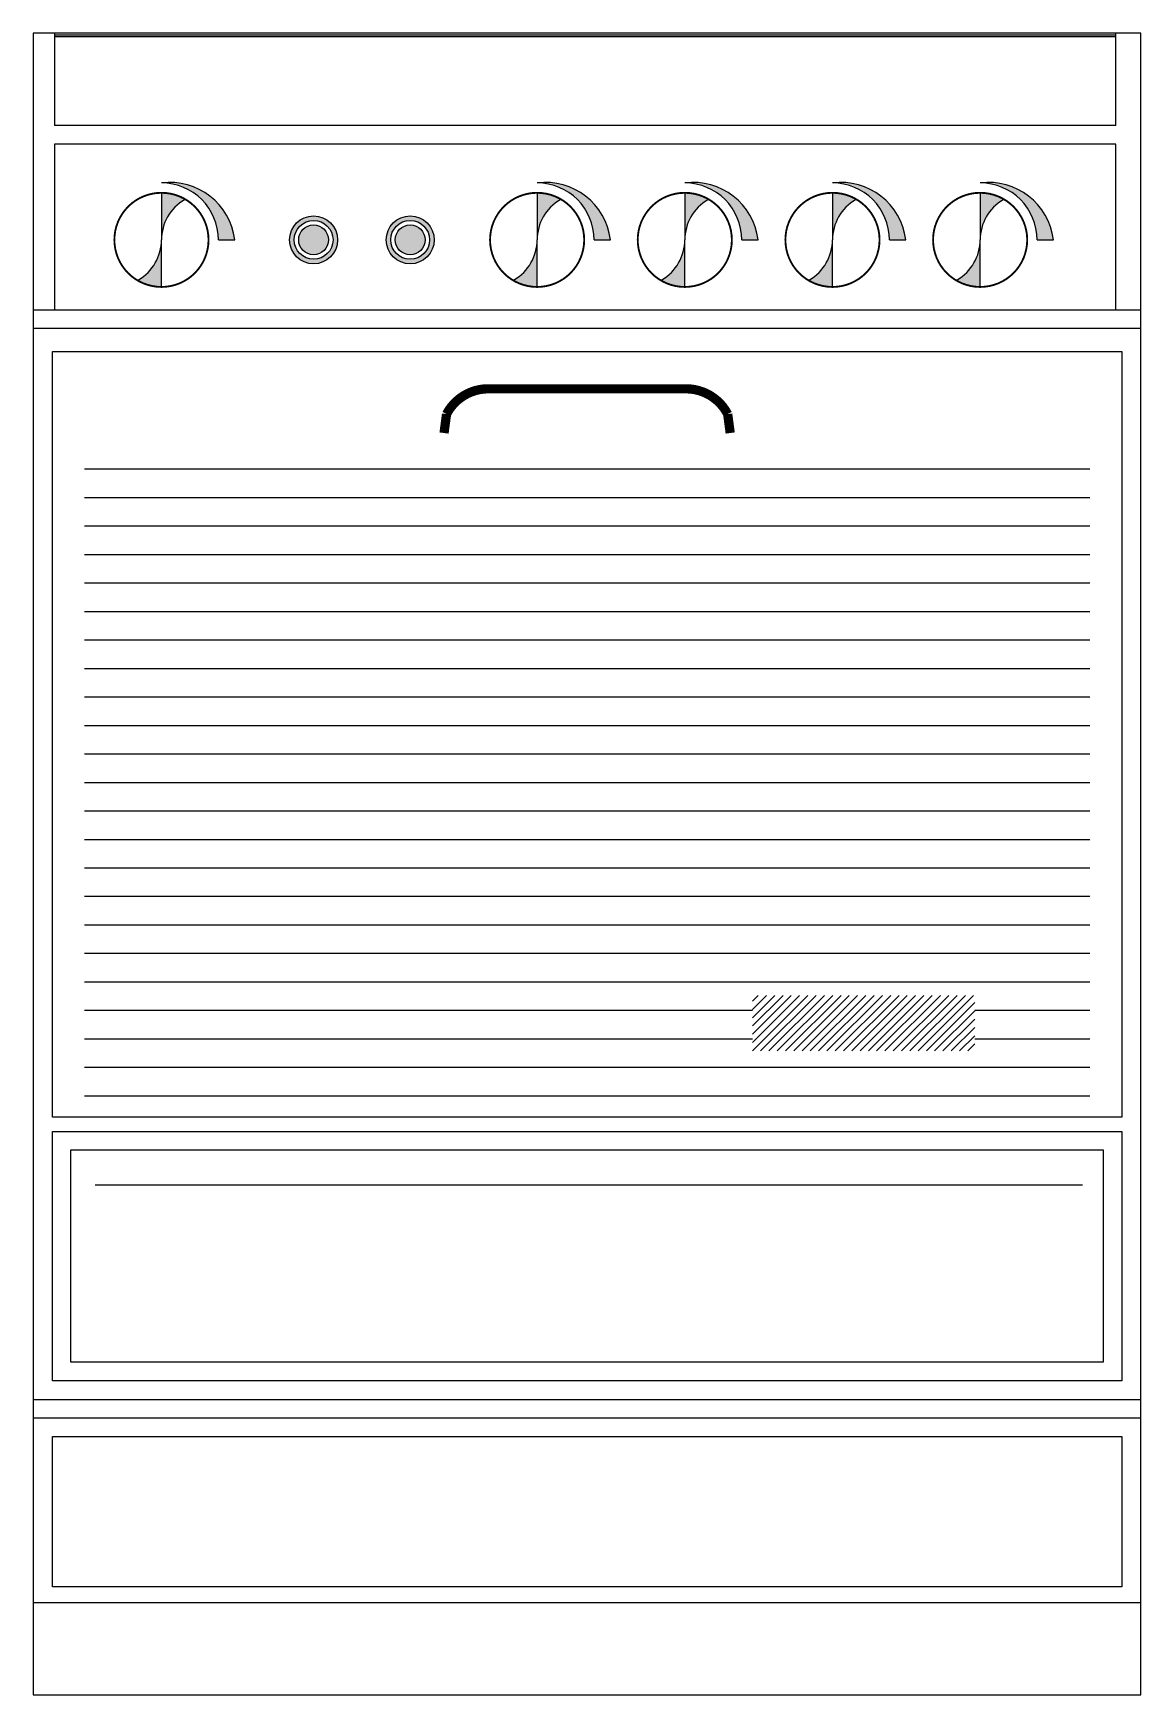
# Model space of a CAD drawing. Extents: x 184.491 to 185.091, y 53.609 to 54.509.
import ezdxf

# ---------------------------------------------------------------- set-up
doc = ezdxf.new("R2010")
doc.units = 0
doc.layers.get('0').update_dxf_attribs({"linetype": 'CONTINUOUS'})

msp = doc.modelspace()

# ---------------------------------------------------------------- hatches: boundary and pattern name
for color, points in [(1, [(184.56086, 54.42801, -0.414214), (184.60058, 54.39714), (184.59173, 54.39714, 0.414214)]), (1, [(184.76437, 54.42801, -0.414214), (184.8041, 54.39714), (184.79524, 54.39714, 0.414214)]), (1, [(184.84437, 54.42801, -0.414214), (184.8841, 54.39714), (184.87524, 54.39714, 0.414214)]), (1, [(184.92437, 54.42801, -0.414214), (184.9641, 54.39714), (184.95524, 54.39714, 0.414214)]), (1, [(185.00437, 54.42801, -0.414214), (185.0441, 54.39714), (185.03524, 54.39714, 0.414214)]), (253, [(184.57336, 54.41879, 0.131652), (184.56086, 54.42214), (184.56086, 54.39714, -0.267949)]), (253, [(184.77687, 54.41879, 0.131652), (184.76437, 54.42214), (184.76437, 54.39714, -0.267949)]), (253, [(184.85687, 54.41879, 0.131652), (184.84437, 54.42214), (184.84437, 54.39714, -0.267949)]), (253, [(184.93687, 54.41879, 0.131652), (184.92437, 54.42214), (184.92437, 54.39714, -0.267949)]), (253, [(185.01687, 54.41879, 0.131652), (185.00437, 54.42214), (185.00437, 54.39714, -0.267949)]), (253, [(184.54836, 54.37549, 0.131652), (184.56086, 54.37214), (184.56086, 54.39714, -0.267949)]), (253, [(184.75187, 54.37549, 0.131652), (184.76437, 54.37214), (184.76437, 54.39714, -0.267949)]), (253, [(184.83187, 54.37549, 0.131652), (184.84437, 54.37214), (184.84437, 54.39714, -0.267949)]), (253, [(184.91187, 54.37549, 0.131652), (184.92437, 54.37214), (184.92437, 54.39714, -0.267949)]), (253, [(184.99187, 54.37549, 0.131652), (185.00437, 54.37214), (185.00437, 54.39714, -0.267949)])]:
    msp.add_hatch(color=color).paths.add_polyline_path(points)
h = msp.add_hatch(color=253)
h.paths.add_polyline_path([(184.65626, 54.39714, 1), (184.63028, 54.39714, 1)])
edge = h.paths.add_edge_path(flags=16)
edge.add_arc((184.64327, 54.39714), 0.01053, 0, 360)
h = msp.add_hatch(color=1)
h.paths.add_polyline_path([(184.65135, 54.39714), (184.6352, 54.39714, 1)])
h.paths.add_polyline_path([(184.6352, 54.39714), (184.65135, 54.39714, 1)])
h = msp.add_hatch(color=253)
h.paths.add_polyline_path([(184.7086, 54.39714, 1), (184.68262, 54.39714, 1)])
edge = h.paths.add_edge_path(flags=16)
edge.add_arc((184.69561, 54.39714), 0.01053, 0, 360)
h = msp.add_hatch(color=1)
h.paths.add_polyline_path([(184.70369, 54.39714), (184.68754, 54.39714, 1)])
h.paths.add_polyline_path([(184.68754, 54.39714), (184.70369, 54.39714, 1)])
h = msp.add_hatch()
h.set_pattern_fill('ANSI31', color=6, scale=0.001, style=0)
h.paths.add_polyline_path([(185.00147, 53.98789), (184.88101, 53.98789), (184.88101, 53.95779), (185.00147, 53.95779)])

# ---------------------------------------------------------------- linework, layer by layer
for p, q in [((185.09139, 54.50907), (184.49139, 54.50907)), ((184.49139, 54.50907), (184.49139, 53.60907)), ((184.50298, 54.50907), (184.50298, 54.45907)), ((185.07787, 54.50807), (184.50298, 54.50807)), ((185.07787, 54.50707), (184.50298, 54.50707)), ((185.07787, 54.45907), (185.07787, 54.50907)), ((185.09139, 53.60907), (185.09139, 54.50907)), ((185.07787, 54.45907), (184.50298, 54.45907)), ((185.07787, 54.44907), (184.50298, 54.44907)), ((184.50298, 54.44907), (184.50298, 54.35907)), ((185.07787, 54.35907), (185.07787, 54.44907)), ((185.09139, 54.35907), (184.49139, 54.35907)), ((185.09139, 54.34907), (184.49139, 54.34907)), ((184.49139, 53.76907), (185.09139, 53.76907)), ((184.49139, 53.75907), (185.09139, 53.75907)), ((184.49139, 53.65907), (185.09139, 53.65907)), ((184.49139, 53.60907), (185.09139, 53.60907))]:
    msp.add_line(p, q)
at = {"color": 253}
for p, q in [((184.56086, 54.42214), (184.56086, 54.39714)), ((184.76437, 54.42214), (184.76437, 54.39714)), ((184.84437, 54.42214), (184.84437, 54.39714)), ((184.92437, 54.42214), (184.92437, 54.39714)), ((185.00437, 54.42214), (185.00437, 54.39714)), ((184.56086, 54.37214), (184.56086, 54.39714)), ((184.76437, 54.37214), (184.76437, 54.39714)), ((184.84437, 54.37214), (184.84437, 54.39714)), ((184.92437, 54.37214), (184.92437, 54.39714)), ((185.00437, 54.37214), (185.00437, 54.39714))]:
    msp.add_line(p, q, dxfattribs=at)
at = {"color": 1}
for p, q in [((184.59173, 54.39714), (184.60058, 54.39714)), ((184.79524, 54.39714), (184.8041, 54.39714)), ((184.87524, 54.39714), (184.8841, 54.39714)), ((184.95524, 54.39714), (184.9641, 54.39714)), ((185.03524, 54.39714), (185.0441, 54.39714))]:
    msp.add_line(p, q, dxfattribs=at)
at = {"color": 2}
for p, q in [((184.51919, 54.27308), (185.06372, 54.27308)), ((184.51919, 54.25764), (185.06372, 54.25764)), ((184.51919, 54.24221), (185.06372, 54.24221)), ((184.51919, 54.22678), (185.06372, 54.22678)), ((184.51919, 54.21134), (185.06372, 54.21134)), ((184.51919, 54.19591), (185.06372, 54.19591)), ((184.51919, 54.18047), (185.06372, 54.18047)), ((184.51919, 54.16504), (185.06372, 54.16504)), ((184.51919, 54.1496), (185.06372, 54.1496)), ((184.51919, 54.13417), (185.06372, 54.13417)), ((184.51919, 54.11873), (185.06372, 54.11873)), ((184.51919, 54.1033), (185.06372, 54.1033)), ((184.51919, 54.08786), (185.06372, 54.08786)), ((184.51919, 54.07243), (185.06372, 54.07243)), ((184.51919, 54.057), (185.06372, 54.057)), ((184.51919, 54.04156), (185.06372, 54.04156)), ((184.51919, 54.02613), (185.06372, 54.02613)), ((184.51919, 54.01069), (185.06372, 54.01069)), ((184.51919, 53.99526), (185.06372, 53.99526)), ((184.51919, 53.97982), (184.88101, 53.97982)), ((185.00147, 53.97982), (185.06372, 53.97982)), ((184.51919, 53.96439), (184.88101, 53.96439)), ((185.00147, 53.96439), (185.06372, 53.96439)), ((184.51919, 53.94895), (185.06372, 53.94895)), ((184.51919, 53.93352), (185.06372, 53.93352)), ((184.52498, 53.88529), (185.05986, 53.88529))]:
    msp.add_line(p, q, dxfattribs=at)
at = {"color": 253, "const_width": 0.001}
for points in [[(184.53536, 54.39714, 1), (184.58636, 54.39714, 1)], [(184.73887, 54.39714, 1), (184.78987, 54.39714, 1)], [(184.81887, 54.39714, 1), (184.86987, 54.39714, 1)], [(184.89887, 54.39714, 1), (184.94987, 54.39714, 1)], [(184.97887, 54.39714, 1), (185.02987, 54.39714, 1)]]:
    msp.add_lwpolyline(points, format="xyb", close=True, dxfattribs=at)
msp.add_lwpolyline([(184.50181, 54.33675), (185.0811, 54.33675), (185.0811, 53.92194), (184.50181, 53.92194)], close=True)
at = {"color": 253, "const_width": 0.005}
for points in [[(184.79145, 54.31648), (184.73792, 54.31648, 0.279175), (184.71531, 54.30279), (184.71394, 54.29252)], [(184.79145, 54.31648), (184.84499, 54.31648, -0.279175), (184.8676, 54.30279), (184.86897, 54.29252)]]:
    msp.add_lwpolyline(points, format="xyb", dxfattribs=at)
at = {"color": 1}
for points in [[(184.50181, 53.91423), (185.0811, 53.91423), (185.0811, 53.77917), (184.50181, 53.77917)], [(184.51181, 53.90423), (185.0711, 53.90423), (185.0711, 53.78917), (184.51181, 53.78917)], [(184.5019, 53.74893), (185.08119, 53.74893), (185.08119, 53.66751), (184.5019, 53.66751)]]:
    msp.add_lwpolyline(points, close=True, dxfattribs=at)
at = {"color": 253}
for centre, radius in [((184.64327, 54.39714), 0.01299), ((184.64327, 54.39714), 0.01053), ((184.69561, 54.39714), 0.01299), ((184.69561, 54.39714), 0.01053)]:
    msp.add_circle(centre, radius, dxfattribs=at)
at = {"color": 1}
for centre in [(184.64327, 54.39714), (184.69561, 54.39714)]:
    msp.add_circle(centre, 0.00808, dxfattribs=at)
for centre, radius, start, end in [((184.56529, 54.39271), 0.03557, 7.15029, 97.15029), ((184.56086, 54.39714), 0.03087, 0, 90), ((184.7688, 54.39271), 0.03557, 7.15029, 97.15029), ((184.76437, 54.39714), 0.03087, 0, 90), ((184.8488, 54.39271), 0.03557, 7.15029, 97.15029), ((184.84437, 54.39714), 0.03087, 0, 90), ((184.9288, 54.39271), 0.03557, 7.15029, 97.15029), ((184.92437, 54.39714), 0.03087, 0, 90), ((185.0088, 54.39271), 0.03557, 7.15029, 97.15029), ((185.00437, 54.39714), 0.03087, 0, 90)]:
    msp.add_arc(centre, radius, start, end, dxfattribs=at)
at = {"color": 253}
for centre, start, end in [((184.58586, 54.39714), 120, 180), ((184.78937, 54.39714), 120, 180), ((184.86937, 54.39714), 120, 180), ((184.94937, 54.39714), 120, 180), ((185.02937, 54.39714), 120, 180), ((184.53586, 54.39714), 300, 0), ((184.73937, 54.39714), 300, 0), ((184.81937, 54.39714), 300, 0), ((184.89937, 54.39714), 300, 0), ((184.97937, 54.39714), 300, 0)]:
    msp.add_arc(centre, 0.025, start, end, dxfattribs=at)

doc.saveas('drawing.dxf')
